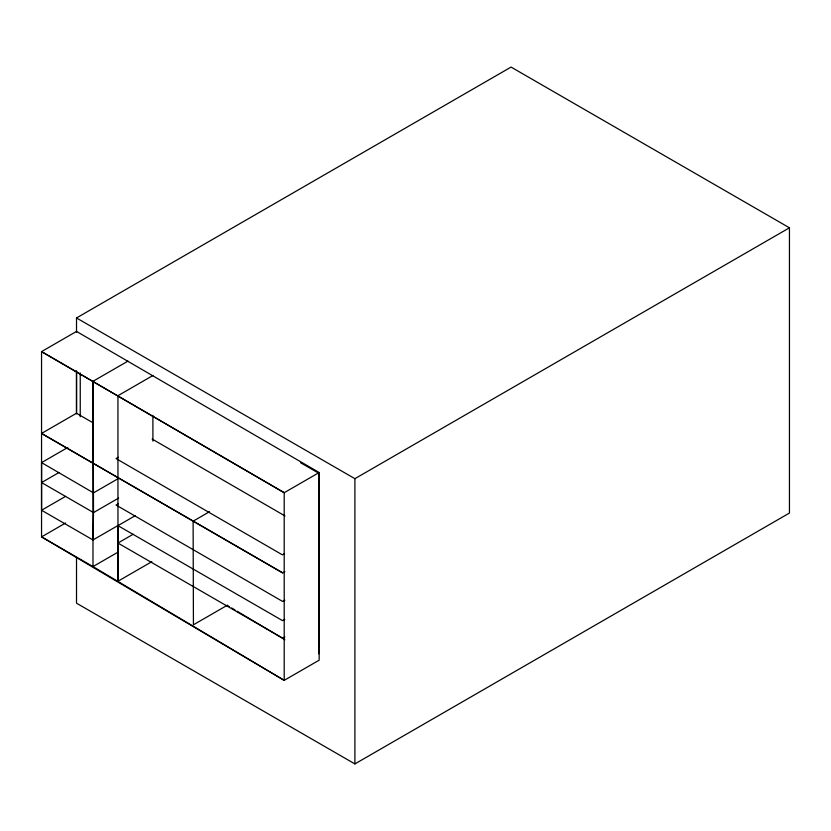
<?xml version="1.0" encoding="UTF-8"?>
<svg xmlns="http://www.w3.org/2000/svg" width="831" height="831" viewBox="0 0 831 831"><rect width="100%" height="100%" fill="white"/><g stroke="black" fill="none" stroke-linecap="round" stroke-linejoin="round"><path stroke-width="1.25" d="M93.352 423L76.514 413.246L76.514 371.062L76.514 413.9M127.953 361.121L92.989 381.304L92.989 566.586L284.202 680.36L319.166 660.167L319.166 472.527L76.514 331.424L41.55 351.606L41.55 536.888L284.202 680.36L284.202 492.71L41.55 351.606L284.202 492.71L319.166 472.527M135.443 515.552L117.96 525.649L117.971 581.233L151.844 561.683M67.778 447.473L41.55 462.618L41.55 510.244L92.989 539.953L93.508 512.582L92.989 381.304M76.514 332.223L76.514 317.961L511.065 67.082L789.45 227.808L789.45 513.039L354.899 763.918L76.514 603.192L76.514 557.819M284.856 571.624L282.665 572.891L41.55 433.439L76.514 413.246M152.904 375.519L117.94 395.712L117.971 581.233M59.032 472.486L41.55 482.572L93.508 512.582L118.646 498.07M118.241 457.31L116.049 458.577L282.405 554.859L284.586 553.602M41.55 510.244L65.587 496.367M118.646 478.355L93.508 492.866L41.55 462.618M65.587 523.011L41.55 536.888L92.989 566.586L118.127 552.085M118.241 503.773L116.049 505.03L282.665 601.467L284.856 600.211M92.989 539.953L118.127 525.441M133.23 534.208L117.94 543.048L282.665 638.146L284.856 636.889M209.495 511.719L193.114 521.182L193.426 624.798L227.299 605.238M76.514 317.961L354.899 478.687L789.45 227.808M284.773 619.386L282.582 620.653L117.96 525.649M300.635 462.763L318.626 473.151L318.626 653.82M152.135 439.038L284.991 515.937M41.55 433.439L282.665 572.891M227.185 605.321L229.408 606.64M231.62 607.97L234.944 609.954M237.157 611.273L284.815 639.683M354.899 478.687L354.899 763.918M152.904 415.407L152.914 441.136M80.243 372.942L80.243 416.819"/></g></svg>
